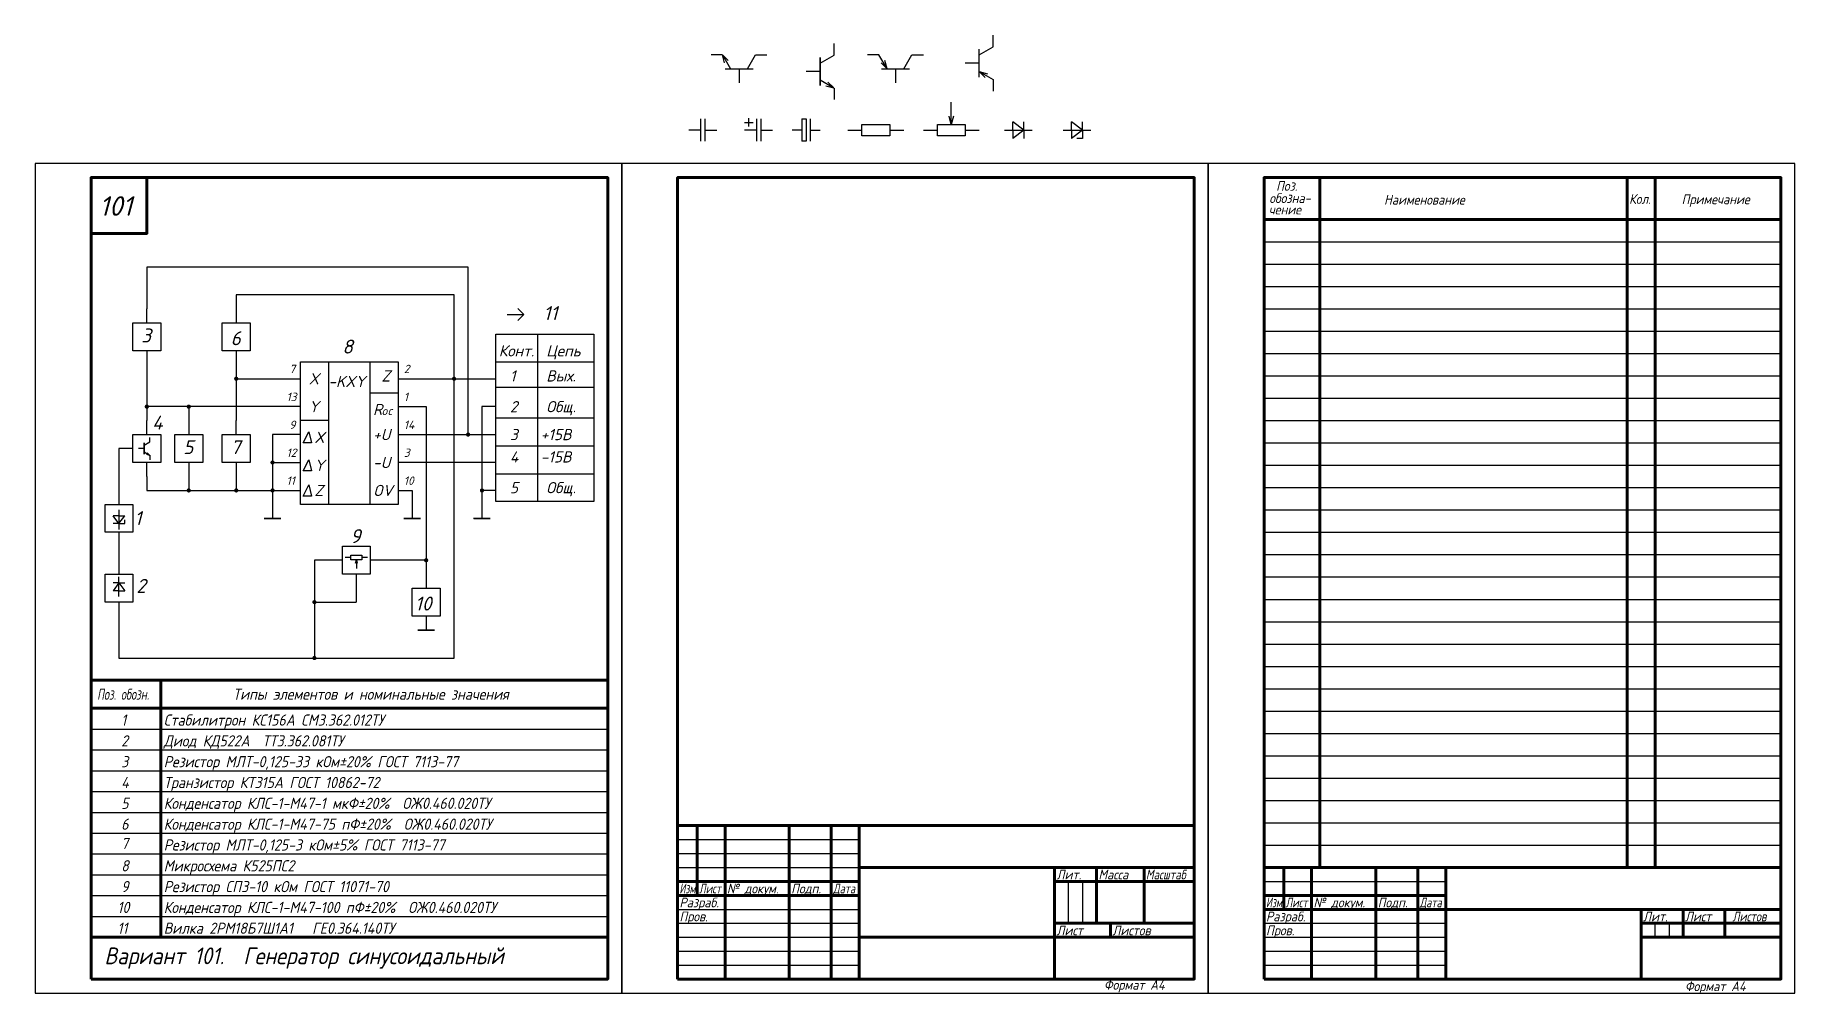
# Model space of a CAD drawing. Header units: millimetres. Extents: x -210 to 420, y 0 to 343.
import ezdxf

# ---------------------------------------------------------------- set-up
doc = ezdxf.new("R2010")
doc.units = ezdxf.units.MM
doc.header["$LTSCALE"] = 0.5
doc.layers.get('Defpoints').update_dxf_attribs({"color": 5})
doc.styles.get("Standard").update_dxf_attribs({"font": 'isocpeui.ttf', "width": 0.9})

# ---------------------------------------------------------------- blocks, each defined once
blk = doc.blocks.new('P1')
for p, q in [((-5, -5), (-5, 5)), ((-5, 5), (5, 5)), ((5, 5), (5, -5)), ((5, -5), (-5, -5))]:
    blk.add_line(p, q)
blk = doc.blocks.new('P3')
for p, q in [((0, 5), (0, 10)), ((-10, 0), (-5, 0)), ((-5, -5), (-5, 5)), ((-5, 5), (5, 5)), ((5, 5), (5, -5)), ((5, 0), (10, 0)), ((5, -5), (-5, -5))]:
    blk.add_line(p, q)
blk = doc.blocks.new('P2')
for p, q in [((-5, 0), (-10, 0)), ((-5, 5), (5, 5)), ((-5, -5), (-5, 5)), ((5, 5), (5, -5)), ((5, 0), (10, 0)), ((5, -5), (-5, -5))]:
    blk.add_line(p, q)
blk = doc.blocks.new('XP')
for p, q in [((0, 0), (6, 0)), ((6, 0), (3.88, 2.12)), ((3.88, -2.12), (6, 0))]:
    blk.add_line(p, q)
blk = doc.blocks.new('vt_n')
at = {"lineweight": -3}
for p, q in [((10, 6), (10, 10)), ((10, 5.89), (10, 10)), ((5, 0), (0, 0)), ((5, 3), (10, 5.89)), ((5, 5), (5, -5)), ((5, -5), (5, 5)), ((5, 0), (5, -5)), ((5, 0), (5, -5)), ((5, -3.04), (9.94, -5.9)), ((7.04, -5.12), (9.94, -5.9)), ((7.82, -3.78), (9.94, -5.9)), ((10, -5.92), (10, -10)), ((10, -6), (10, -10))]:
    blk.add_line(p, q, dxfattribs=at)
blk = doc.blocks.new('vd_1')
at = {"lineweight": -3}
for p, q in [((0, 0), (7, 0)), ((2.1, 0), (2.1, 2.1)), ((4.9, 0), (2.1, 2.1)), ((2.1, 0), (2.1, -2.1)), ((4.9, 0), (2.1, -2.1)), ((4.9, 0), (4.9, 2.1)), ((4.9, 0), (4.9, -2.1))]:
    blk.add_line(p, q, dxfattribs=at)
blk = doc.blocks.new('vd1_1')
at = {"lineweight": -3}
for p, q in [((0, 0), (7, 0)), ((2.1, 0), (2.1, 2.1)), ((4.9, 0), (2.1, 2.1)), ((2.1, 0), (2.1, -2.1)), ((4.9, 0), (2.1, -2.1)), ((4.9, 0), (4.9, 2.1)), ((4.9, 0), (4.9, -2.1)), ((4.9, -2.1), (3.5, -2.1))]:
    blk.add_line(p, q, dxfattribs=at)
blk = doc.blocks.new('r1')
at = {"color": 7, "linetype": 'Continuous', "lineweight": -3}
for p, q in [((10, 2), (10, 10)), ((0, 0), (5, 0)), ((5, 0), (5, 2)), ((5, 2), (15, 2)), ((5, -2), (5, 0)), ((10, 2), (9.2, 5)), ((10.8, 5), (10, 2)), ((15, 2), (15, 0)), ((15, 0), (15, -2)), ((15, 0), (20, 0)), ((15, -2), (5, -2))]:
    blk.add_line(p, q, dxfattribs=at)
blk = doc.blocks.new('c')
at = {"lineweight": -3}
for p, q in [((4.25, 0), (0, 0)), ((4.25, 4), (4.25, -4)), ((5.75, 4), (5.75, -4)), ((5.75, 0), (10, 0))]:
    blk.add_line(p, q, dxfattribs=at)
blk = doc.blocks.new('c1')
at = {"lineweight": -3}
for p, q in [((0, 2.75), (3, 2.75)), ((4.25, 0), (0, 0)), ((1.5, 1.25), (1.5, 4.25)), ((4.25, 4), (4.25, -4)), ((5.75, 4), (5.75, -4)), ((5.75, 0), (10, 0))]:
    blk.add_line(p, q, dxfattribs=at)
blk = doc.blocks.new('c2')
at = {"lineweight": -3}
for p, q in [((3.5, 0), (0, 0)), ((3.5, 4), (3.5, -4)), ((3.5, 4), (5, 4)), ((5, 4), (5, -4)), ((6.5, 4), (6.5, -4)), ((6.5, 0), (10, 0)), ((5, -4), (3.5, -4))]:
    blk.add_line(p, q, dxfattribs=at)
blk = doc.blocks.new('r')
at = {"color": 7, "linetype": 'Continuous', "lineweight": 25}
for p, q in [((0, 0), (5, 0)), ((5, 0), (5, 2)), ((5, 2), (15, 2)), ((5, -2), (5, 0)), ((15, 2), (15, 0)), ((15, 0), (15, -2)), ((15, 0), (20, 0)), ((15, -2), (5, -2))]:
    blk.add_line(p, q, dxfattribs=at)
blk = doc.blocks.new('vd')
at = {"lineweight": -3}
for p, q in [((0, 0), (10, 0)), ((3, 0), (3, 3)), ((7, 0), (3, 3)), ((3, 0), (3, -3)), ((7, 0), (3, -3)), ((7, 0), (7, 3)), ((7, 0), (7, -3))]:
    blk.add_line(p, q, dxfattribs=at)
blk = doc.blocks.new('Vd1')
at = {"lineweight": -3}
for p, q in [((0, 0), (10, 0)), ((3, 0), (3, 3)), ((7, 0), (3, 3)), ((3, 0), (3, -3)), ((7, 0), (3, -3)), ((7, 0), (7, 3)), ((7, 0), (7, -3)), ((7, -3), (5, -3))]:
    blk.add_line(p, q, dxfattribs=at)
blk = doc.blocks.new('vt')
at = {"lineweight": -3}
for p, q in [((-6, 10), (-10, 10)), ((-3.85, 7.88), (-5.97, 10.01)), ((-5.2, 7.11), (-5.97, 10.01)), ((-5.97, 10.01), (-3.06, 4.96)), ((3, 5), (5.89, 10)), ((5.89, 10), (10, 10)), ((-5, 5), (5, 5)), ((0, 5), (0, 0))]:
    blk.add_line(p, q, dxfattribs=at)
blk = doc.blocks.new('vt1_p')
at = {"lineweight": -3}
for p, q in [((-5.89, 10), (-10, 10)), ((-3, 5), (-5.89, 10)), ((-3, 5), (-5.12, 7.12)), ((-3, 5), (-3.78, 7.9)), ((3, 5), (5.89, 10)), ((5.89, 10), (10, 10)), ((-5, 5), (5, 5)), ((0, 5), (0, 0))]:
    blk.add_line(p, q, dxfattribs=at)
blk = doc.blocks.new('vt1')
at = {"lineweight": -3}
for p, q in [((10, 5.89), (10, 10)), ((5, 0), (0, 0)), ((5, 3), (10, 5.89)), ((5, -5), (5, 5)), ((5, -3), (10, -5.89)), ((5, -3), (7.9, -3.78)), ((5, -3), (7.12, -5.12)), ((10, -5.89), (10, -10))]:
    blk.add_line(p, q, dxfattribs=at)

msp = doc.modelspace()

# ---------------------------------------------------------------- linework, layer by layer
at = {"color": 7, "linetype": 'Continuous'}
for p, q in [((230, 292), (230, 277)), ((250, 292), (320, 292)), ((383, 292), (393, 292)), ((155, 45), (155, 40)), ((320, 45), (383, 45)), ((230, 35), (295, 35)), ((230, 30), (295, 30)), ((365, 30), (365, 25)), ((370, 20), (370, 25)), ((375, 25), (375, 20)), ((230, 5), (415, 5))]:
    msp.add_line(p, q, dxfattribs=at)
at = {"color": 7, "linetype": 'Continuous', "lineweight": 60}
for p, q in [((250, 292), (250, 45)), ((360, 45), (360, 292)), ((370, 292), (370, 45)), ((230, 277), (415, 277)), ((230, 277), (415, 277)), ((-190, 112), (-5, 112)), ((-165, 112), (-165, 20)), ((-190, 102), (-5, 102)), ((205, 60), (20, 60)), ((20, 5), (20, 60)), ((27, 60), (27, 35)), ((37, 5), (37, 60)), ((60, 60), (60, 5)), ((75, 5), (75, 60)), ((85, 60), (85, 5)), ((85, 45), (205, 45)), ((155, 5), (155, 45)), ((170, 45), (170, 25)), ((187, 25), (187, 45)), ((415, 45), (230, 45)), ((237, 45), (237, 30)), ((247, 5), (247, 45)), ((270, 45), (270, 5)), ((285, 5), (285, 45)), ((295, 45), (295, 5)), ((20, 40), (85, 40)), ((155, 40), (205, 40)), ((20, 35), (85, 35)), ((230, 35), (295, 35)), ((230, 30), (295, 30)), ((295, 30), (415, 30)), ((365, 5), (365, 30)), ((380, 30), (380, 20)), ((395, 20), (395, 30)), ((-190, 20), (-5, 20)), ((85, 20), (205, 20)), ((155, 25), (205, 25)), ((175, 20), (175, 25)), ((365, 25), (415, 25)), ((365, 20), (415, 20)), ((365, 5), (415, 5))]:
    msp.add_line(p, q, dxfattribs=at)
at = {"color": 7, "linetype": 'Continuous', "lineweight": -3}
for p, q in [((230, 269), (415, 269)), ((230, 261), (415, 261)), ((230, 253), (415, 253)), ((230, 245), (415, 245)), ((230, 237), (415, 237)), ((230, 229), (415, 229)), ((230, 221), (415, 221)), ((230, 213), (415, 213)), ((230, 205), (415, 205)), ((230, 197), (415, 197)), ((230, 189), (415, 189)), ((230, 181), (415, 181)), ((230, 173), (415, 173)), ((230, 165), (415, 165)), ((230, 157), (415, 157)), ((230, 149), (415, 149)), ((230, 141), (415, 141)), ((230, 133), (415, 133)), ((230, 125), (415, 125)), ((230, 117), (415, 117)), ((230, 109), (415, 109)), ((230, 101), (415, 101)), ((230, 93), (415, 93)), ((230, 85), (415, 85)), ((230, 77), (415, 77)), ((230, 69), (415, 69)), ((230, 61), (415, 61)), ((20, 55), (85, 55)), ((230, 53), (415, 53)), ((20, 50), (85, 50)), ((20, 45), (85, 45)), ((160, 25), (160, 40)), ((165, 40), (165, 25)), ((230, 40), (295, 40)), ((20, 30), (85, 30)), ((20, 25), (85, 25)), ((20, 20), (85, 20)), ((230, 25), (295, 25)), ((230, 20), (295, 20)), ((20, 15), (85, 15)), ((230, 15), (295, 15)), ((20, 10), (85, 10)), ((230, 10), (295, 10))]:
    msp.add_line(p, q, dxfattribs=at)
at = {"color": 7, "linetype": 'Continuous', "lineweight": 25}
for p, q in [((-55.03, 259.99), (-170.03, 259.99)), ((-170.03, 259.99), (-170.03, 244.99)), ((-55.03, 199.99), (-55.03, 259.99)), ((-138.03, 249.99), (-138.03, 239.99)), ((-60.03, 249.99), (-138, 249.99)), ((-60.03, 119.99), (-60.03, 249.99)), ((-45.03, 175.99), (-45.03, 235.99)), ((-45.03, 235.99), (-10.03, 235.99)), ((-30.03, 175.99), (-30.03, 235.99)), ((-10.03, 235.99), (-10.03, 175.99)), ((-138.03, 229.99), (-138.03, 204.99)), ((-170.03, 224.99), (-170.03, 204.99)), ((-115.03, 174.99), (-115.03, 225.99)), ((-115.03, 225.99), (-80.03, 225.99)), ((-105.03, 225.99), (-105.03, 174.99)), ((-90.03, 174.99), (-90.03, 225.99)), ((-80.03, 225.99), (-80.03, 174.99)), ((-45.03, 225.99), (-10.03, 225.99)), ((-138, 219.99), (-115.03, 219.99)), ((-90.03, 214.99), (-80.03, 214.99)), ((-80.03, 219.99), (-45.03, 219.99)), ((-45.03, 216.99), (-10.03, 216.99)), ((-115.03, 209.99), (-170.03, 209.99)), ((-155.03, 209.99), (-155.03, 199.99)), ((-80.03, 209.99), (-70.03, 209.99)), ((-70.03, 209.99), (-70.03, 144.99)), ((-50.03, 209.99), (-50.03, 174.99)), ((-45.03, 209.99), (-50.03, 209.99)), ((-105.03, 204.99), (-115.03, 204.99)), ((-45.03, 205.99), (-10.03, 205.99)), ((-125.03, 199.99), (-125.03, 174.99)), ((-115.03, 199.99), (-125.03, 199.99)), ((-114.03, 196.99), (-112.03, 200.99)), ((-111.03, 196.99), (-114.03, 196.99)), ((-112.03, 200.99), (-111.03, 196.99)), ((-80.03, 199.99), (-45.03, 199.99)), ((-45.03, 195.99), (-10.03, 195.99)), ((-180.03, 194.99), (-180.03, 174.99)), ((-155.03, 189.99), (-155.03, 179.99)), ((-125.03, 189.99), (-115.03, 189.99)), ((-114.03, 186.99), (-112.03, 190.99)), ((-112.03, 190.99), (-111.03, 186.99)), ((-45.03, 189.99), (-80.03, 189.99)), ((-170.03, 184.99), (-170.03, 179.99)), ((-138.03, 184.99), (-138.03, 179.99)), ((-111.03, 186.99), (-114.03, 186.99)), ((-45.03, 185.99), (-10.03, 185.99)), ((-170.03, 179.99), (-115.03, 179.99)), ((-114.03, 177.99), (-112.03, 181.99)), ((-111.03, 177.99), (-114.03, 177.99)), ((-112.03, 181.99), (-111.03, 177.99)), ((-80.03, 179.99), (-75.03, 179.99)), ((-75.03, 179.99), (-75.03, 174.99)), ((-45.03, 179.99), (-50.03, 179.99)), ((-125.03, 174.99), (-125.03, 169.99)), ((-80.03, 174.99), (-115.03, 174.99)), ((-75.03, 174.99), (-75.03, 169.99)), ((-50.03, 174.99), (-50.03, 169.99)), ((-10.03, 175.99), (-45.03, 175.99)), ((-180.03, 164.99), (-180.03, 149.99)), ((-125.03, 169.99), (-128.03, 169.99)), ((-75.03, 169.99), (-78.03, 169.99)), ((-50.03, 169.99), (-53.03, 169.99)), ((-110.03, 154.99), (-110.03, 119.99)), ((-105.03, 154.99), (-110.03, 154.99)), ((-70.03, 154.99), (-85.03, 154.99)), ((-95.03, 144.99), (-95.03, 139.99)), ((-180.03, 139.99), (-180.03, 119.99)), ((-110.03, 139.99), (-95.03, 139.99)), ((-70.03, 134.99), (-70.03, 129.99)), ((-70.03, 129.99), (-73.03, 129.99)), ((-180.03, 119.99), (-60.03, 119.99))]:
    msp.add_line(p, q, dxfattribs=at)
at = {"lineweight": 30}
for p, q in [((-190, 94.55), (-5, 94.55)), ((-190, 87.09), (-5, 87.09)), ((-190, 79.64), (-5, 79.64)), ((-190, 72.18), (-5, 72.18)), ((-190, 64.73), (-5, 64.73)), ((-190, 57.27), (-5, 57.27)), ((-190, 49.82), (-5, 49.82)), ((-190, 42.36), (-5, 42.36)), ((-190, 34.91), (-5, 34.91)), ((-190, 27.45), (-5, 27.45))]:
    msp.add_line(p, q, dxfattribs=at)
at = {"color": 7, "linetype": 'Continuous', "lineweight": 60}
for points in [[(-190, 5), (-5, 5), (-5, 292), (-190, 292)], [(-190, 292), (-170, 292), (-170, 272), (-190, 272)], [(20, 5), (205, 5), (205, 292), (20, 292)], [(230, 5), (415, 5), (415, 292), (230, 292)]]:
    msp.add_lwpolyline(points, close=True, dxfattribs=at)
at = {"color": 7, "linetype": 'Continuous', "lineweight": 25, "const_width": 0.75}
for points in [[(-138.4, 219.99, 1), (-137.65, 219.99, 1)], [(-60.39, 219.99, 1), (-59.64, 219.99, 1)], [(-170.4, 209.99, 1), (-169.65, 209.99, 1)], [(-155.39, 209.99, 1), (-154.64, 209.99, 1)], [(-55.39, 199.99, 1), (-54.64, 199.99, 1)], [(-125.4, 189.99, 1), (-124.65, 189.99, 1)], [(-155.39, 179.99, 1), (-154.64, 179.99, 1)], [(-138.39, 179.99, 1), (-137.64, 179.99, 1)], [(-125.39, 179.99, 1), (-124.64, 179.99, 1)], [(-50.4, 179.99, 1), (-49.65, 179.99, 1)], [(-70.4, 154.99, 1), (-69.65, 154.99, 1)], [(-110.39, 139.99, 1), (-109.64, 139.99, 1)], [(-110.4, 119.99, 1), (-109.65, 119.99, 1)]]:
    msp.add_lwpolyline(points, format="xyb", close=True, dxfattribs=at)
at = {"color": 7, "linetype": 'Continuous', "lineweight": 25, "const_width": 0.6}
for points in [[(-128.03, 169.99), (-122.03, 169.99)], [(-78.03, 169.99), (-72.03, 169.99)], [(-53.03, 169.99), (-47.03, 169.99)], [(-73.03, 129.99), (-67.03, 129.99)]]:
    msp.add_lwpolyline(points, dxfattribs=at)
at = {"layer": 'Defpoints'}
for points in [[(-210, 0), (0, 0), (0, 297), (-210, 297)], [(0, 0), (210, 0), (210, 297), (0, 297)], [(210, 0), (420, 0), (420, 297), (210, 297)]]:
    msp.add_lwpolyline(points, close=True, dxfattribs=at)

# ---------------------------------------------------------------- block references
for name, p in [('vt1', (123, 333)), ('vt', (42, 326)), ('vt_n', (66, 330)), ('vt1_p', (98, 326)), ('r1', (108, 309)), ('c', (24, 309)), ('c1', (44, 309)), ('c2', (61, 309)), ('r', (81, 309)), ('vd', (137, 309)), ('Vd1', (158, 309))]:
    msp.add_blockref(name, p)
at = {"color": 7, "linetype": 'Continuous', "lineweight": 25}
for name, p, rotation in [('P2', (-170.03, 234.99), 90), ('P3', (-170.03, 194.99), 90), ('P2', (-138.03, 194.99), 90), ('P3', (-95.03, 154.99), 180)]:
    msp.add_blockref(name, p, dxfattribs=dict(at, rotation=rotation))
for name, p in [('P1', (-138, 235)), ('XP', (-41.03, 242.99)), ('P1', (-155, 195)), ('P1', (-180, 170)), ('P1', (-180, 145)), ('P1', (-70, 140))]:
    msp.add_blockref(name, p, dxfattribs=at)
at = {"xscale": 0.4000000000000057, "yscale": 0.3999999999999773, "zscale": 0.4}
msp.add_blockref('vt_n', (-173, 195), dxfattribs=at)
at = {"xscale": -1, "rotation": 90}
msp.add_blockref('vd1_1', (-180, 173), dxfattribs=at)
at = {"xscale": 0.3999999999999773, "yscale": 0.3999999999999773, "zscale": 0.4, "rotation": 180}
msp.add_blockref('r1', (-91, 156), dxfattribs=at)
at = {"rotation": 90}
msp.add_blockref('vd_1', (-180, 142), dxfattribs=at)

# ---------------------------------------------------------------- texts
at = {"color": 7, "linetype": 'Continuous', "lineweight": -3}
for s, width, p in [('Поз.', 0.9, (234.3, 287.28)), ('обозна-', 0.9, (231.87, 282.9)), ('Наименование', 0.9, (272.95, 282.33)), ('Кол.', 0.9, (360.67, 282.59)), ('Примечание', 0.9, (379.48, 282.48)), ('чение', 0.9, (231.66, 278.8)), ('Лит.', 0.9, (155.67, 40.7)), ('Масса', 0.9, (170.67, 40.7)), ('Масштаб', 0.8, (187.67, 40.7)), ('Изм.', 0.7, (20.67, 35.7)), ('Лист', 0.75, (27.67, 35.7)), ('№ докум.', 0.9, (37.67, 35.7)), ('Подп.', 0.9, (60.67, 35.7)), ('Дата', 0.75, (75.67, 35.7)), ('Разраб.', 0.9, (20.67, 30.7)), ('Изм.', 0.7, (230.67, 30.7)), ('Лист', 0.75, (237.67, 30.7)), ('№ докум.', 0.9, (247.67, 30.7)), ('Подп.', 0.9, (270.67, 30.7)), ('Дата', 0.75, (285.67, 30.7)), ('Пров.', 0.9, (20.67, 25.7)), ('Разраб.', 0.9, (230.67, 25.7)), ('Лит.', 0.9, (365.67, 25.7)), ('Лист', 0.9, (380.67, 25.7)), ('Листов', 0.8, (397.67, 25.7)), ('Лист', 0.9, (155.67, 20.7)), ('Листов', 0.9, (175.67, 20.7)), ('Пров.', 0.9, (230.67, 20.7))]:
    msp.add_text(s, height=3.5, dxfattribs=dict(at, width=width)).set_placement(p)
at = {"color": 7, "linetype": 'Continuous', "lineweight": 40}
msp.add_text('101', height=7, dxfattribs=at).set_placement((-187.08, 278.35))
at = {"color": 7, "linetype": 'Continuous', "lineweight": 25}
for s, height, p in [('11', 5, (-28.03, 240.99)), ('3', 5, (-172.03, 232.99)), ('6', 5, (-140.03, 231.99)), ('8', 5, (-100.03, 228.99)), ('Конт.', 4, (-44.03, 227.99)), ('Цепь', 4, (-27.03, 227.99)), ('7', 3, (-119.03, 221.99)), ('X', 4, (-112.03, 217.99)), ('-KXY', 4, (-105.03, 216.99)), ('Z', 4, (-86.03, 218.99)), ('2', 3, (-78.03, 221.99)), ('1', 4, (-40.03, 218.99)), ('Вых.', 4, (-27.03, 218.99)), ('13', 3, (-120.03, 211.99)), ('1', 3, (-78.03, 211.99)), ('Y', 4, (-112.03, 207.99)), ('R', 4, (-89.03, 206.99)), ('oc', 3, (-86.03, 206.99)), ('2', 4, (-40.03, 207.99)), ('Общ.', 4, (-27.03, 207.99)), ('4', 5, (-168.13, 201.79)), ('9', 3, (-119.03, 201.99)), ('+U', 4, (-89.03, 197.99)), ('14', 3, (-78.03, 201.99)), ('3', 4, (-40.03, 197.99)), ('+15В', 4, (-29.03, 197.99)), ('5', 5, (-157.03, 192.99)), ('7', 5, (-140.03, 192.99)), ('X', 4, (-110.03, 196.99)), ('12', 3, (-120.03, 191.99)), ('Y', 4, (-110.03, 186.99)), ('-U', 4, (-89.03, 187.99)), ('3', 3, (-78.03, 191.99)), ('4', 4, (-40.03, 189.99)), ('-15В', 4, (-29.03, 189.99)), ('11', 3, (-120.03, 181.99)), ('10', 3, (-78.03, 181.99)), ('5', 4, (-40.03, 178.99)), ('Общ.', 4, (-27.03, 178.99)), ('Z', 4, (-110.03, 177.99)), ('OV', 4, (-89.03, 177.99)), ('1', 5, (-174.45, 167.58)), ('9', 5, (-97.17, 161.13)), ('2', 5, (-173.8, 143.31)), ('10', 5, (-74.03, 136.99))]:
    msp.add_text(s, height=height, dxfattribs=at).set_placement(p)
for s, width, p in [('Поз. обозн.', 0.7, (-187.82, 105.04)), ('Типы элементов и номинальные значения', 0.9, (-139.2, 105.04)), ('1', 0.9, (-179.2, 95.78)), ('Стабилитрон КС156А СМ3.362.012ТУ', 0.9, (-163.97, 95.78)), ('2', 0.9, (-179.2, 88.32)), ('Диод КД522А  ТТ3.362.081ТУ', 0.9, (-163.97, 88.32)), ('3', 0.9, (-179.2, 80.87)), ('Резистор МЛТ-0,125-33 кОм%%p20% ГОСТ 7113-77', 0.9, (-163.97, 80.87)), ('4', 0.9, (-179.2, 73.42)), ('Транзистор КТ315А ГОСТ 10862-72', 0.9, (-163.97, 73.42)), ('5', 0.9, (-179.2, 65.96)), ('Конденсатор КЛС-1-М47-1 мкФ%%p20%  ОЖ0.460.020ТУ', 0.9, (-163.97, 65.96)), ('6', 0.9, (-179.2, 58.51)), ('Конденсатор КЛС-1-М47-75 пФ%%p20%  ОЖ0.460.020ТУ', 0.9, (-163.97, 58.51)), ('7', 0.9, (-179.2, 51.57)), ('Резистор МЛТ-0,125-3 кОм%%p5% ГОСТ 7113-77', 0.9, (-163.97, 51.05)), ('8', 0.9, (-179.2, 43.6)), ('Микросхема К525ПС2', 0.9, (-163.97, 43.6)), ('9', 0.9, (-179.2, 36.14)), ('Резистор СП3-10 кОм ГОСТ 11071-70', 0.9, (-163.97, 36.14)), ('10', 0.9, (-180.56, 28.69)), ('Конденсатор КЛС-1-М47-100 пФ%%p20%  ОЖ0.460.020ТУ', 0.9, (-163.97, 28.69)), ('11', 0.9, (-180.56, 21.23)), ('Вилка 2РМ18Б7Ш1А1   ГЕ0.364.140ТУ', 0.9, (-163.97, 21.23))]:
    msp.add_text(s, height=4, dxfattribs=dict(width=width)).set_placement(p)
at = {"color": 7, "linetype": 'Continuous', "lineweight": 40, "width": 0.9}
msp.add_text('Вариант 101.  Генератор синусоидальный', height=6, dxfattribs=at).set_placement((-185.21, 10.35))
at = {"color": 7, "linetype": 'Continuous', "lineweight": 70, "width": 0.9}
msp.add_text('Формат А4', height=3.5, dxfattribs=at).set_placement((172.66, 1.2))
at = {"lineweight": -3, "width": 0.9}
msp.add_text('Формат А4', height=3.5, dxfattribs=at).set_placement((380.67, 0.7))

doc.saveas('drawing.dxf')
